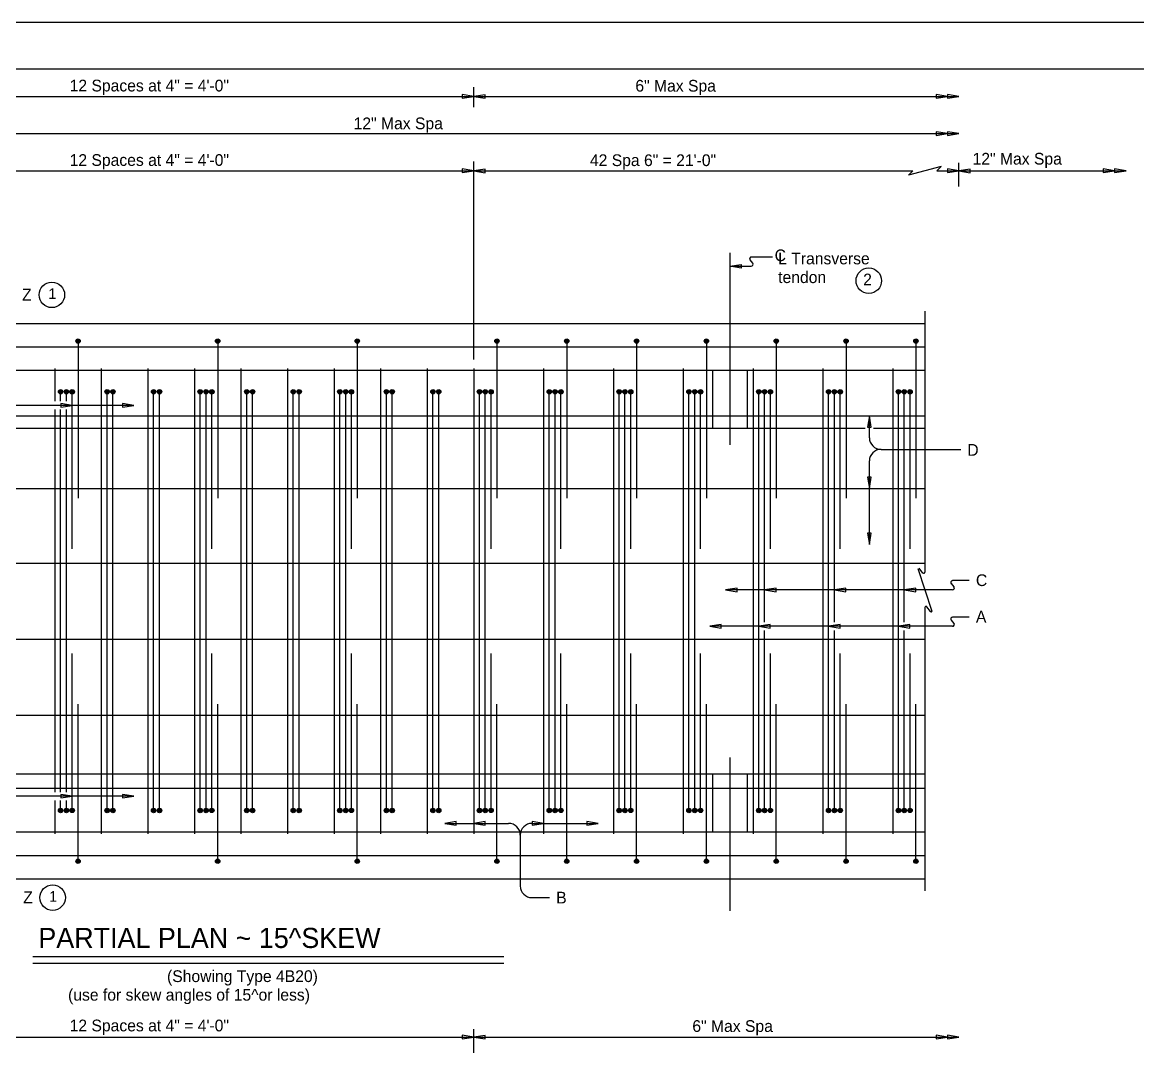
# Model space of a CAD drawing. Extents: x 1000 to 1069, y 1000 to 1045.
# Drawn here: x 1045.38 to 1057.36, y 1010.93 to 1022 of the extents above; entities that cross this region are included whole.
import ezdxf

# ---------------------------------------------------------------- set-up
doc = ezdxf.new("R2010")
doc.units = 0
doc.layers.add('D_SHEET', color=7, linetype='Continuous')
doc.layers.add('Working Level 1', color=7, linetype='Continuous')

msp = doc.modelspace()

# ---------------------------------------------------------------- linework, layer by layer
at = {"layer": 'D_SHEET'}
for p, q in [((1035, 1022), (1069, 1022)), ((1037, 1021.5), (1068.5, 1021.5))]:
    msp.add_line(p, q, dxfattribs=at)
at = {"layer": 'Working Level 1'}
for p, q in [((1050.23, 1021.088), (1050.23, 1021.303)), ((1042.359, 1021.204), (1055.441, 1021.204)), ((1042.359, 1020.804), (1055.441, 1020.804)), ((1050.23, 1018.377), (1050.23, 1020.503)), ((1055.25, 1020.451), (1054.9, 1020.357)), ((1055.25, 1020.451), (1055.203, 1020.404)), ((1055.441, 1020.237), (1055.441, 1020.49)), ((1042.359, 1020.404), (1054.947, 1020.404)), ((1054.947, 1020.404), (1054.9, 1020.357)), ((1055.203, 1020.404), (1057.237, 1020.404)), ((1052.98, 1019.522), (1052.98, 1017.461)), ((1052.98, 1019.378), (1053.211, 1019.378)), ((1053.227, 1019.411), (1053.198, 1019.446)), ((1053.213, 1019.478), (1053.44, 1019.478)), ((1055.075, 1018.897), (1055.075, 1016.251)), ((1040.704, 1018.763), (1055.075, 1018.763)), ((1045.98, 1018.575), (1045.98, 1016.887)), ((1047.48, 1018.575), (1047.48, 1016.887)), ((1048.979, 1018.575), (1048.979, 1016.887)), ((1050.479, 1018.575), (1050.479, 1016.887)), ((1051.229, 1018.575), (1051.229, 1016.887)), ((1051.979, 1018.575), (1051.979, 1016.887)), ((1052.729, 1018.575), (1052.729, 1016.887)), ((1053.479, 1018.575), (1053.479, 1016.887)), ((1054.229, 1018.575), (1054.229, 1016.887)), ((1054.979, 1018.575), (1054.979, 1016.887)), ((1042.324, 1018.512), (1055.075, 1018.512)), ((1042.391, 1018.262), (1055.075, 1018.262)), ((1045.73, 1018.28), (1045.73, 1017.928)), ((1046.23, 1018.28), (1046.23, 1013.279)), ((1046.73, 1018.28), (1046.73, 1013.279)), ((1047.23, 1018.28), (1047.23, 1013.279)), ((1047.73, 1018.28), (1047.73, 1013.279)), ((1048.23, 1018.28), (1048.23, 1013.279)), ((1048.73, 1018.28), (1048.73, 1013.279)), ((1049.23, 1018.28), (1049.23, 1013.279)), ((1049.73, 1018.28), (1049.73, 1013.279)), ((1050.23, 1018.28), (1050.23, 1013.279)), ((1050.98, 1018.28), (1050.98, 1013.279)), ((1051.73, 1018.28), (1051.73, 1013.279)), ((1052.48, 1018.28), (1052.48, 1013.279)), ((1052.793, 1018.262), (1052.793, 1017.639)), ((1053.168, 1018.262), (1053.168, 1017.639)), ((1053.23, 1018.28), (1053.23, 1013.279)), ((1053.98, 1018.28), (1053.98, 1013.279)), ((1054.73, 1018.28), (1054.73, 1013.279)), ((1045.793, 1017.928), (1045.793, 1018.03)), ((1045.855, 1017.928), (1045.855, 1018.03)), ((1045.917, 1016.342), (1045.917, 1018.029)), ((1046.293, 1013.53), (1046.293, 1018.03)), ((1046.355, 1013.53), (1046.355, 1018.03)), ((1046.792, 1013.53), (1046.792, 1018.03)), ((1046.855, 1013.53), (1046.855, 1018.03)), ((1047.292, 1013.53), (1047.292, 1018.03)), ((1047.355, 1013.53), (1047.355, 1018.03)), ((1047.417, 1016.342), (1047.417, 1018.029)), ((1047.792, 1013.53), (1047.792, 1018.03)), ((1047.855, 1013.53), (1047.855, 1018.03)), ((1048.292, 1013.53), (1048.292, 1018.03)), ((1048.355, 1013.53), (1048.355, 1018.03)), ((1048.792, 1013.53), (1048.792, 1018.03)), ((1048.855, 1013.53), (1048.855, 1018.03)), ((1048.917, 1016.342), (1048.917, 1018.029)), ((1049.292, 1013.53), (1049.292, 1018.03)), ((1049.354, 1013.53), (1049.354, 1018.03)), ((1049.792, 1013.53), (1049.792, 1018.03)), ((1049.854, 1013.53), (1049.854, 1018.03)), ((1050.292, 1013.53), (1050.292, 1018.03)), ((1050.354, 1013.53), (1050.354, 1018.03)), ((1050.417, 1016.342), (1050.417, 1018.029)), ((1051.042, 1013.53), (1051.042, 1018.03)), ((1051.104, 1013.53), (1051.104, 1018.03)), ((1051.167, 1016.342), (1051.167, 1018.029)), ((1051.792, 1013.53), (1051.792, 1018.03)), ((1051.854, 1013.53), (1051.854, 1018.03)), ((1051.917, 1016.342), (1051.917, 1018.029)), ((1052.542, 1013.53), (1052.542, 1018.03)), ((1052.604, 1013.53), (1052.604, 1018.03)), ((1052.667, 1016.342), (1052.667, 1018.029)), ((1053.292, 1013.53), (1053.292, 1018.03)), ((1053.354, 1015.555), (1053.354, 1018.03)), ((1053.417, 1016.342), (1053.417, 1018.029)), ((1054.042, 1013.53), (1054.042, 1018.03)), ((1054.104, 1015.555), (1054.104, 1018.03)), ((1054.167, 1016.342), (1054.167, 1018.029)), ((1054.792, 1013.53), (1054.792, 1018.03)), ((1054.854, 1015.555), (1054.854, 1018.03)), ((1054.917, 1016.342), (1054.917, 1018.029)), ((1046.579, 1017.883), (1045.168, 1017.883)), ((1045.73, 1017.838), (1045.73, 1013.728)), ((1045.793, 1013.728), (1045.793, 1017.838)), ((1045.855, 1013.728), (1045.855, 1017.838)), ((1041.114, 1017.771), (1055.075, 1017.771)), ((1054.48, 1017.536), (1054.48, 1017.771)), ((1044.187, 1017.639), (1054.435, 1017.639)), ((1054.525, 1017.639), (1055.075, 1017.639)), ((1054.605, 1017.411), (1055.463, 1017.411)), ((1054.48, 1016.389), (1054.48, 1017.286)), ((1041.335, 1016.99), (1055.075, 1016.99)), ((1055.075, 1016.251), (1055.075, 1016.09)), ((1041.558, 1016.188), (1055.075, 1016.188)), ((1055.054, 1016.082), (1055.014, 1016.136)), ((1055.001, 1016.129), (1055.075, 1015.901)), ((1055.373, 1015.901), (1052.936, 1015.901)), ((1055.075, 1015.901), (1055.15, 1015.674)), ((1055.358, 1015.968), (1055.388, 1015.933)), ((1055.552, 1016), (1055.374, 1016)), ((1055.075, 1015.714), (1055.075, 1015.625)), ((1055.136, 1015.667), (1055.096, 1015.72)), ((1055.075, 1015.625), (1055.075, 1012.666)), ((1055.358, 1015.576), (1055.388, 1015.541)), ((1055.552, 1015.609), (1055.374, 1015.609)), ((1055.373, 1015.51), (1052.766, 1015.51)), ((1053.354, 1013.53), (1053.354, 1015.464)), ((1054.104, 1013.53), (1054.104, 1015.464)), ((1054.854, 1013.53), (1054.854, 1015.464)), ((1041.769, 1015.371), (1055.075, 1015.371)), ((1045.917, 1013.531), (1045.917, 1015.218)), ((1047.417, 1013.531), (1047.417, 1015.218)), ((1048.917, 1013.531), (1048.917, 1015.218)), ((1050.417, 1013.531), (1050.417, 1015.218)), ((1051.167, 1013.531), (1051.167, 1015.218)), ((1051.917, 1013.531), (1051.917, 1015.218)), ((1052.667, 1013.531), (1052.667, 1015.218)), ((1053.417, 1013.531), (1053.417, 1015.218)), ((1054.167, 1013.531), (1054.167, 1015.218)), ((1054.917, 1013.531), (1054.917, 1015.218)), ((1045.98, 1012.985), (1045.98, 1014.673)), ((1047.48, 1012.985), (1047.48, 1014.673)), ((1048.979, 1012.985), (1048.979, 1014.673)), ((1050.479, 1012.985), (1050.479, 1014.673)), ((1051.229, 1012.985), (1051.229, 1014.673)), ((1051.979, 1012.985), (1051.979, 1014.673)), ((1052.729, 1012.985), (1052.729, 1014.673)), ((1053.479, 1012.985), (1053.479, 1014.673)), ((1054.229, 1012.985), (1054.229, 1014.673)), ((1054.979, 1012.985), (1054.979, 1014.673)), ((1041.98, 1014.553), (1055.075, 1014.553)), ((1052.98, 1014.1), (1052.98, 1012.453)), ((1055.075, 1013.92), (1044.187, 1013.92)), ((1052.793, 1013.92), (1052.793, 1013.297)), ((1053.168, 1013.92), (1053.168, 1013.297)), ((1042.19, 1013.772), (1055.075, 1013.772)), ((1046.579, 1013.683), (1045.168, 1013.683)), ((1045.73, 1013.638), (1045.73, 1013.279)), ((1045.793, 1013.53), (1045.793, 1013.638)), ((1045.855, 1013.53), (1045.855, 1013.638)), ((1049.919, 1013.392), (1050.605, 1013.392)), ((1050.855, 1013.392), (1051.568, 1013.392)), ((1055.075, 1013.297), (1043.721, 1013.297)), ((1050.73, 1013.267), (1050.73, 1012.719)), ((1043.788, 1013.048), (1055.075, 1013.048)), ((1042.302, 1012.797), (1055.075, 1012.797)), ((1050.855, 1012.594), (1051.043, 1012.594)), ((1045.495, 1011.963), (1050.555, 1011.963)), ((1045.495, 1011.89), (1050.555, 1011.89)), ((1050.23, 1010.928), (1050.23, 1011.181)), ((1042.359, 1011.095), (1055.441, 1011.095))]:
    msp.add_line(p, q, dxfattribs=at)
for points in [[(1050.23, 1021.204), (1050.107, 1021.224), (1050.107, 1021.185)], [(1050.23, 1021.204), (1050.352, 1021.184), (1050.352, 1021.222)], [(1055.318, 1021.204), (1055.196, 1021.224), (1055.196, 1021.185)], [(1055.441, 1021.204), (1055.318, 1021.224), (1055.318, 1021.185)], [(1055.318, 1020.804), (1055.196, 1020.824), (1055.196, 1020.785)], [(1055.441, 1020.804), (1055.318, 1020.824), (1055.318, 1020.785)], [(1050.23, 1020.404), (1050.107, 1020.424), (1050.107, 1020.385)], [(1050.23, 1020.404), (1050.352, 1020.384), (1050.352, 1020.422)], [(1055.441, 1020.404), (1055.318, 1020.424), (1055.318, 1020.385)], [(1055.441, 1020.404), (1055.563, 1020.384), (1055.563, 1020.422)], [(1057.114, 1020.404), (1056.992, 1020.424), (1056.992, 1020.386)], [(1057.237, 1020.404), (1057.114, 1020.424), (1057.114, 1020.385)], [(1052.98, 1019.378), (1053.103, 1019.398), (1053.103, 1019.359)], [(1045.917, 1017.883), (1045.795, 1017.903), (1045.795, 1017.864)], [(1046.579, 1017.883), (1046.456, 1017.903), (1046.456, 1017.864)], [(1054.48, 1017.771), (1054.46, 1017.648), (1054.498, 1017.648)], [(1054.48, 1016.99), (1054.5, 1017.113), (1054.461, 1017.113)], [(1054.48, 1016.389), (1054.5, 1016.512), (1054.461, 1016.512)], [(1052.936, 1015.901), (1053.059, 1015.881), (1053.059, 1015.919)], [(1053.354, 1015.901), (1053.477, 1015.881), (1053.477, 1015.919)], [(1054.104, 1015.901), (1054.227, 1015.881), (1054.227, 1015.919)], [(1054.854, 1015.901), (1054.977, 1015.881), (1054.977, 1015.919)], [(1052.766, 1015.51), (1052.889, 1015.49), (1052.889, 1015.528)], [(1053.292, 1015.51), (1053.415, 1015.49), (1053.415, 1015.528)], [(1054.042, 1015.51), (1054.165, 1015.49), (1054.165, 1015.528)], [(1054.792, 1015.51), (1054.915, 1015.49), (1054.915, 1015.528)], [(1045.917, 1013.683), (1045.795, 1013.703), (1045.795, 1013.665)], [(1046.579, 1013.683), (1046.456, 1013.703), (1046.456, 1013.665)], [(1049.919, 1013.392), (1050.041, 1013.372), (1050.041, 1013.411)], [(1050.23, 1013.392), (1050.352, 1013.372), (1050.352, 1013.411)], [(1050.98, 1013.392), (1050.857, 1013.412), (1050.857, 1013.373)], [(1051.568, 1013.392), (1051.446, 1013.412), (1051.446, 1013.373)], [(1050.23, 1011.095), (1050.107, 1011.115), (1050.107, 1011.076)], [(1050.23, 1011.095), (1050.352, 1011.075), (1050.352, 1011.114)], [(1055.318, 1011.095), (1055.196, 1011.115), (1055.196, 1011.076)], [(1055.441, 1011.095), (1055.318, 1011.115), (1055.318, 1011.076)]]:
    msp.add_lwpolyline(points, close=True, dxfattribs=at)
for centre, radius in [((1054.473, 1019.223), 0.137), ((1045.699, 1019.071), 0.137), ((1045.98, 1018.575), 0.0235), ((1045.98, 1018.575), 0.0188), ((1045.98, 1018.575), 0.0141), ((1045.98, 1018.575), 0.00941), ((1045.98, 1018.575), 0.0047), ((1047.48, 1018.575), 0.0235), ((1047.48, 1018.575), 0.0188), ((1047.48, 1018.575), 0.0141), ((1047.48, 1018.575), 0.00941), ((1047.48, 1018.575), 0.0047), ((1048.979, 1018.575), 0.0235), ((1048.979, 1018.575), 0.0188), ((1048.979, 1018.575), 0.0141), ((1048.979, 1018.575), 0.00941), ((1048.979, 1018.575), 0.0047), ((1050.479, 1018.575), 0.0235), ((1050.479, 1018.575), 0.0188), ((1050.479, 1018.575), 0.0141), ((1050.479, 1018.575), 0.00941), ((1050.479, 1018.575), 0.0047), ((1051.229, 1018.575), 0.0235), ((1051.229, 1018.575), 0.0188), ((1051.229, 1018.575), 0.0141), ((1051.229, 1018.575), 0.00941), ((1051.229, 1018.575), 0.0047), ((1051.979, 1018.575), 0.0235), ((1051.979, 1018.575), 0.0188), ((1051.979, 1018.575), 0.0141), ((1051.979, 1018.575), 0.00941), ((1051.979, 1018.575), 0.0047), ((1052.729, 1018.575), 0.0235), ((1052.729, 1018.575), 0.0188), ((1052.729, 1018.575), 0.0141), ((1052.729, 1018.575), 0.00941), ((1052.729, 1018.575), 0.0047), ((1053.479, 1018.575), 0.0235), ((1053.479, 1018.575), 0.0188), ((1053.479, 1018.575), 0.0141), ((1053.479, 1018.575), 0.00941), ((1053.479, 1018.575), 0.0047), ((1054.229, 1018.575), 0.0235), ((1054.229, 1018.575), 0.0188), ((1054.229, 1018.575), 0.0141), ((1054.229, 1018.575), 0.00941), ((1054.229, 1018.575), 0.0047), ((1054.979, 1018.575), 0.0235), ((1054.979, 1018.575), 0.0188), ((1054.979, 1018.575), 0.0141), ((1054.979, 1018.575), 0.00941), ((1054.979, 1018.575), 0.0047), ((1045.793, 1018.03), 0.0235), ((1045.793, 1018.03), 0.0188), ((1045.855, 1018.03), 0.0235), ((1045.855, 1018.03), 0.0188), ((1045.917, 1018.029), 0.0235), ((1045.917, 1018.029), 0.0188), ((1046.293, 1018.03), 0.0235), ((1046.293, 1018.03), 0.0188), ((1046.355, 1018.03), 0.0235), ((1046.355, 1018.03), 0.0188), ((1046.792, 1018.03), 0.0235), ((1046.792, 1018.03), 0.0188), ((1046.855, 1018.03), 0.0235), ((1046.855, 1018.03), 0.0188), ((1047.292, 1018.03), 0.0235), ((1047.292, 1018.03), 0.0188), ((1047.355, 1018.03), 0.0235), ((1047.355, 1018.03), 0.0188), ((1047.417, 1018.029), 0.0235), ((1047.417, 1018.029), 0.0188), ((1047.792, 1018.03), 0.0235), ((1047.792, 1018.03), 0.0188), ((1047.855, 1018.03), 0.0235), ((1047.855, 1018.03), 0.0188), ((1048.292, 1018.03), 0.0235), ((1048.292, 1018.03), 0.0188), ((1048.355, 1018.03), 0.0235), ((1048.355, 1018.03), 0.0188), ((1048.792, 1018.03), 0.0235), ((1048.792, 1018.03), 0.0188), ((1048.855, 1018.03), 0.0235), ((1048.855, 1018.03), 0.0188), ((1048.917, 1018.029), 0.0235), ((1048.917, 1018.029), 0.0188), ((1049.292, 1018.03), 0.0235), ((1049.292, 1018.03), 0.0188), ((1049.354, 1018.03), 0.0235), ((1049.354, 1018.03), 0.0188), ((1049.792, 1018.03), 0.0235), ((1049.792, 1018.03), 0.0188), ((1049.854, 1018.03), 0.0235), ((1049.854, 1018.03), 0.0188), ((1050.292, 1018.03), 0.0235), ((1050.292, 1018.03), 0.0188), ((1050.354, 1018.03), 0.0235), ((1050.354, 1018.03), 0.0188), ((1050.417, 1018.029), 0.0235), ((1050.417, 1018.029), 0.0188), ((1051.042, 1018.03), 0.0235), ((1051.042, 1018.03), 0.0188), ((1051.104, 1018.03), 0.0235), ((1051.104, 1018.03), 0.0188), ((1051.167, 1018.029), 0.0235), ((1051.167, 1018.029), 0.0188), ((1051.792, 1018.03), 0.0235), ((1051.792, 1018.03), 0.0188), ((1051.854, 1018.03), 0.0235), ((1051.854, 1018.03), 0.0188), ((1051.917, 1018.029), 0.0235), ((1051.917, 1018.029), 0.0188), ((1052.542, 1018.03), 0.0235), ((1052.542, 1018.03), 0.0188), ((1052.604, 1018.03), 0.0235), ((1052.604, 1018.03), 0.0188), ((1052.667, 1018.029), 0.0235), ((1052.667, 1018.029), 0.0188), ((1053.292, 1018.03), 0.0235), ((1053.292, 1018.03), 0.0188), ((1053.354, 1018.03), 0.0235), ((1053.354, 1018.03), 0.0188), ((1053.417, 1018.029), 0.0235), ((1053.417, 1018.029), 0.0188), ((1054.042, 1018.03), 0.0235), ((1054.042, 1018.03), 0.0188), ((1054.104, 1018.03), 0.0235), ((1054.104, 1018.03), 0.0188), ((1054.167, 1018.029), 0.0235), ((1054.167, 1018.029), 0.0188), ((1054.792, 1018.03), 0.0235), ((1054.792, 1018.03), 0.0188), ((1054.854, 1018.03), 0.0235), ((1054.854, 1018.03), 0.0188), ((1054.917, 1018.029), 0.0235), ((1054.917, 1018.029), 0.0188), ((1045.793, 1018.03), 0.0141), ((1045.793, 1018.03), 0.00941), ((1045.793, 1018.03), 0.0047), ((1045.855, 1018.03), 0.0141), ((1045.855, 1018.03), 0.00941), ((1045.855, 1018.03), 0.0047), ((1045.917, 1018.029), 0.0141), ((1045.917, 1018.029), 0.00941), ((1045.917, 1018.029), 0.0047), ((1046.293, 1018.03), 0.0141), ((1046.293, 1018.03), 0.00941), ((1046.293, 1018.03), 0.0047), ((1046.355, 1018.03), 0.0141), ((1046.355, 1018.03), 0.00941), ((1046.355, 1018.03), 0.0047), ((1046.792, 1018.03), 0.0141), ((1046.792, 1018.03), 0.00941), ((1046.792, 1018.03), 0.0047), ((1046.855, 1018.03), 0.0141), ((1046.855, 1018.03), 0.00941), ((1046.855, 1018.03), 0.0047), ((1047.292, 1018.03), 0.0141), ((1047.292, 1018.03), 0.00941), ((1047.292, 1018.03), 0.0047), ((1047.355, 1018.03), 0.0141), ((1047.355, 1018.03), 0.00941), ((1047.355, 1018.03), 0.0047), ((1047.417, 1018.029), 0.0141), ((1047.417, 1018.029), 0.00941), ((1047.417, 1018.029), 0.0047), ((1047.792, 1018.03), 0.0141), ((1047.792, 1018.03), 0.00941), ((1047.792, 1018.03), 0.0047), ((1047.855, 1018.03), 0.0141), ((1047.855, 1018.03), 0.00941), ((1047.855, 1018.03), 0.0047), ((1048.292, 1018.03), 0.0141), ((1048.292, 1018.03), 0.00941), ((1048.292, 1018.03), 0.0047), ((1048.355, 1018.03), 0.0141), ((1048.355, 1018.03), 0.00941), ((1048.355, 1018.03), 0.0047), ((1048.792, 1018.03), 0.0141), ((1048.792, 1018.03), 0.00941), ((1048.792, 1018.03), 0.0047), ((1048.855, 1018.03), 0.0141), ((1048.855, 1018.03), 0.00941), ((1048.855, 1018.03), 0.0047), ((1048.917, 1018.029), 0.0141), ((1048.917, 1018.029), 0.00941), ((1048.917, 1018.029), 0.0047), ((1049.292, 1018.03), 0.0141), ((1049.292, 1018.03), 0.00941), ((1049.292, 1018.03), 0.0047), ((1049.354, 1018.03), 0.0141), ((1049.354, 1018.03), 0.00941), ((1049.354, 1018.03), 0.0047), ((1049.792, 1018.03), 0.0141), ((1049.792, 1018.03), 0.00941), ((1049.792, 1018.03), 0.0047), ((1049.854, 1018.03), 0.0141), ((1049.854, 1018.03), 0.00941), ((1049.854, 1018.03), 0.0047), ((1050.292, 1018.03), 0.0141), ((1050.292, 1018.03), 0.00941), ((1050.292, 1018.03), 0.0047), ((1050.354, 1018.03), 0.0141), ((1050.354, 1018.03), 0.00941), ((1050.354, 1018.03), 0.0047), ((1050.417, 1018.029), 0.0141), ((1050.417, 1018.029), 0.00941), ((1050.417, 1018.029), 0.0047), ((1051.042, 1018.03), 0.0141), ((1051.042, 1018.03), 0.00941), ((1051.042, 1018.03), 0.0047), ((1051.104, 1018.03), 0.0141), ((1051.104, 1018.03), 0.00941), ((1051.104, 1018.03), 0.0047), ((1051.167, 1018.029), 0.0141), ((1051.167, 1018.029), 0.00941), ((1051.167, 1018.029), 0.0047), ((1051.792, 1018.03), 0.0141), ((1051.792, 1018.03), 0.00941), ((1051.792, 1018.03), 0.0047), ((1051.854, 1018.03), 0.0141), ((1051.854, 1018.03), 0.00941), ((1051.854, 1018.03), 0.0047), ((1051.917, 1018.029), 0.0141), ((1051.917, 1018.029), 0.00941), ((1051.917, 1018.029), 0.0047), ((1052.542, 1018.03), 0.0141), ((1052.542, 1018.03), 0.00941), ((1052.542, 1018.03), 0.0047), ((1052.604, 1018.03), 0.0141), ((1052.604, 1018.03), 0.00941), ((1052.604, 1018.03), 0.0047), ((1052.667, 1018.029), 0.0141), ((1052.667, 1018.029), 0.00941), ((1052.667, 1018.029), 0.0047), ((1053.292, 1018.03), 0.0141), ((1053.292, 1018.03), 0.00941), ((1053.292, 1018.03), 0.0047), ((1053.354, 1018.03), 0.0141), ((1053.354, 1018.03), 0.00941), ((1053.354, 1018.03), 0.0047), ((1053.417, 1018.029), 0.0141), ((1053.417, 1018.029), 0.00941), ((1053.417, 1018.029), 0.0047), ((1054.042, 1018.03), 0.0141), ((1054.042, 1018.03), 0.00941), ((1054.042, 1018.03), 0.0047), ((1054.104, 1018.03), 0.0141), ((1054.104, 1018.03), 0.00941), ((1054.104, 1018.03), 0.0047), ((1054.167, 1018.029), 0.0141), ((1054.167, 1018.029), 0.00941), ((1054.167, 1018.029), 0.0047), ((1054.792, 1018.03), 0.0141), ((1054.792, 1018.03), 0.00941), ((1054.792, 1018.03), 0.0047), ((1054.854, 1018.03), 0.0141), ((1054.854, 1018.03), 0.00941), ((1054.854, 1018.03), 0.0047), ((1054.917, 1018.029), 0.0141), ((1054.917, 1018.029), 0.00941), ((1054.917, 1018.029), 0.0047), ((1045.793, 1013.53), 0.0235), ((1045.793, 1013.53), 0.0188), ((1045.793, 1013.53), 0.0141), ((1045.793, 1013.53), 0.00941), ((1045.793, 1013.53), 0.0047), ((1045.855, 1013.53), 0.0235), ((1045.855, 1013.53), 0.0188), ((1045.855, 1013.53), 0.0141), ((1045.855, 1013.53), 0.00941), ((1045.855, 1013.53), 0.0047), ((1045.917, 1013.531), 0.0235), ((1045.917, 1013.531), 0.0188), ((1045.917, 1013.531), 0.0141), ((1045.917, 1013.531), 0.00941), ((1045.917, 1013.531), 0.0047), ((1046.293, 1013.53), 0.0235), ((1046.293, 1013.53), 0.0188), ((1046.293, 1013.53), 0.0141), ((1046.293, 1013.53), 0.00941), ((1046.293, 1013.53), 0.0047), ((1046.355, 1013.53), 0.0235), ((1046.355, 1013.53), 0.0188), ((1046.355, 1013.53), 0.0141), ((1046.355, 1013.53), 0.00941), ((1046.355, 1013.53), 0.0047), ((1046.792, 1013.53), 0.0235), ((1046.793, 1013.53), 0.0188), ((1046.793, 1013.53), 0.0141), ((1046.793, 1013.53), 0.00941), ((1046.793, 1013.53), 0.0047), ((1046.855, 1013.53), 0.0235), ((1046.855, 1013.53), 0.0188), ((1046.855, 1013.53), 0.0141), ((1046.855, 1013.53), 0.00941), ((1046.855, 1013.53), 0.0047), ((1047.292, 1013.53), 0.0235), ((1047.292, 1013.53), 0.0188), ((1047.292, 1013.53), 0.0141), ((1047.292, 1013.53), 0.00941), ((1047.292, 1013.53), 0.0047), ((1047.355, 1013.53), 0.0235), ((1047.355, 1013.53), 0.0188), ((1047.355, 1013.53), 0.0141), ((1047.355, 1013.53), 0.00941), ((1047.355, 1013.53), 0.0047), ((1047.417, 1013.531), 0.0235), ((1047.417, 1013.531), 0.0188), ((1047.417, 1013.531), 0.0141), ((1047.417, 1013.531), 0.00941), ((1047.417, 1013.531), 0.0047), ((1047.792, 1013.53), 0.0235), ((1047.792, 1013.53), 0.0188), ((1047.792, 1013.53), 0.0141), ((1047.792, 1013.53), 0.00941), ((1047.792, 1013.53), 0.0047), ((1047.855, 1013.53), 0.0235), ((1047.855, 1013.53), 0.0188), ((1047.855, 1013.53), 0.0141), ((1047.855, 1013.53), 0.00941), ((1047.855, 1013.53), 0.0047), ((1048.292, 1013.53), 0.0235), ((1048.292, 1013.53), 0.0188), ((1048.292, 1013.53), 0.0141), ((1048.292, 1013.53), 0.00941), ((1048.292, 1013.53), 0.0047), ((1048.355, 1013.53), 0.0235), ((1048.355, 1013.53), 0.0188), ((1048.355, 1013.53), 0.0141), ((1048.355, 1013.53), 0.00941), ((1048.355, 1013.53), 0.0047), ((1048.792, 1013.53), 0.0235), ((1048.792, 1013.53), 0.0188), ((1048.792, 1013.53), 0.0141), ((1048.792, 1013.53), 0.00941), ((1048.792, 1013.53), 0.0047), ((1048.855, 1013.53), 0.0235), ((1048.855, 1013.53), 0.0188), ((1048.855, 1013.53), 0.0141), ((1048.855, 1013.53), 0.00941), ((1048.855, 1013.53), 0.0047), ((1048.917, 1013.531), 0.0235), ((1048.917, 1013.531), 0.0188), ((1048.917, 1013.531), 0.0141), ((1048.917, 1013.531), 0.00941), ((1048.917, 1013.531), 0.0047), ((1049.292, 1013.53), 0.0235), ((1049.292, 1013.53), 0.0188), ((1049.292, 1013.53), 0.0141), ((1049.292, 1013.53), 0.00941), ((1049.292, 1013.53), 0.0047), ((1049.354, 1013.53), 0.0235), ((1049.355, 1013.53), 0.0188), ((1049.355, 1013.53), 0.0141), ((1049.355, 1013.53), 0.00941), ((1049.355, 1013.53), 0.0047), ((1049.792, 1013.53), 0.0235), ((1049.792, 1013.53), 0.0188), ((1049.792, 1013.53), 0.0141), ((1049.792, 1013.53), 0.00941), ((1049.792, 1013.53), 0.0047), ((1049.854, 1013.53), 0.0235), ((1049.854, 1013.53), 0.0188), ((1049.854, 1013.53), 0.0141), ((1049.854, 1013.53), 0.00941), ((1049.854, 1013.53), 0.0047), ((1050.292, 1013.53), 0.0235), ((1050.292, 1013.53), 0.0188), ((1050.292, 1013.53), 0.0141), ((1050.292, 1013.53), 0.00941), ((1050.292, 1013.53), 0.0047), ((1050.354, 1013.53), 0.0235), ((1050.354, 1013.53), 0.0188), ((1050.354, 1013.53), 0.0141), ((1050.354, 1013.53), 0.00941), ((1050.354, 1013.53), 0.0047), ((1050.417, 1013.531), 0.0235), ((1050.417, 1013.531), 0.0188), ((1050.417, 1013.531), 0.0141), ((1050.417, 1013.531), 0.00941), ((1050.417, 1013.531), 0.0047), ((1051.042, 1013.53), 0.0235), ((1051.042, 1013.53), 0.0188), ((1051.042, 1013.53), 0.0141), ((1051.042, 1013.53), 0.00941), ((1051.042, 1013.53), 0.0047), ((1051.104, 1013.53), 0.0235), ((1051.104, 1013.53), 0.0188), ((1051.104, 1013.53), 0.0141), ((1051.104, 1013.53), 0.00941), ((1051.104, 1013.53), 0.0047), ((1051.167, 1013.531), 0.0235), ((1051.167, 1013.531), 0.0188), ((1051.167, 1013.531), 0.0141), ((1051.167, 1013.531), 0.00941), ((1051.167, 1013.531), 0.0047), ((1051.792, 1013.53), 0.0235), ((1051.792, 1013.53), 0.0188), ((1051.792, 1013.53), 0.0141), ((1051.792, 1013.53), 0.00941), ((1051.792, 1013.53), 0.0047), ((1051.854, 1013.53), 0.0235), ((1051.854, 1013.53), 0.0188), ((1051.854, 1013.53), 0.0141), ((1051.854, 1013.53), 0.00941), ((1051.854, 1013.53), 0.0047), ((1051.917, 1013.531), 0.0235), ((1051.917, 1013.531), 0.0188), ((1051.917, 1013.531), 0.0141), ((1051.917, 1013.531), 0.00941), ((1051.917, 1013.531), 0.0047), ((1052.542, 1013.53), 0.0235), ((1052.542, 1013.53), 0.0188), ((1052.542, 1013.53), 0.0141), ((1052.542, 1013.53), 0.00941), ((1052.542, 1013.53), 0.0047), ((1052.604, 1013.53), 0.0235), ((1052.604, 1013.53), 0.0188), ((1052.604, 1013.53), 0.0141), ((1052.604, 1013.53), 0.00941), ((1052.604, 1013.53), 0.0047), ((1052.667, 1013.531), 0.0235), ((1052.667, 1013.531), 0.0188), ((1052.667, 1013.531), 0.0141), ((1052.667, 1013.531), 0.00941), ((1052.667, 1013.531), 0.0047), ((1053.292, 1013.53), 0.0235), ((1053.292, 1013.53), 0.0188), ((1053.292, 1013.53), 0.0141), ((1053.292, 1013.53), 0.00941), ((1053.292, 1013.53), 0.0047), ((1053.354, 1013.53), 0.0235), ((1053.354, 1013.53), 0.0188), ((1053.354, 1013.53), 0.0141), ((1053.354, 1013.53), 0.00941), ((1053.354, 1013.53), 0.0047), ((1053.417, 1013.531), 0.0235), ((1053.417, 1013.531), 0.0188), ((1053.417, 1013.531), 0.0141), ((1053.417, 1013.531), 0.00941), ((1053.417, 1013.531), 0.0047), ((1054.042, 1013.53), 0.0235), ((1054.042, 1013.53), 0.0188), ((1054.042, 1013.53), 0.0141), ((1054.042, 1013.53), 0.00941), ((1054.042, 1013.53), 0.0047), ((1054.104, 1013.53), 0.0235), ((1054.104, 1013.53), 0.0188), ((1054.104, 1013.53), 0.0141), ((1054.104, 1013.53), 0.00941), ((1054.104, 1013.53), 0.0047), ((1054.167, 1013.531), 0.0235), ((1054.167, 1013.531), 0.0188), ((1054.167, 1013.531), 0.0141), ((1054.167, 1013.531), 0.00941), ((1054.167, 1013.531), 0.0047), ((1054.792, 1013.53), 0.0235), ((1054.792, 1013.53), 0.0188), ((1054.792, 1013.53), 0.0141), ((1054.792, 1013.53), 0.00941), ((1054.792, 1013.53), 0.0047), ((1054.854, 1013.53), 0.0235), ((1054.854, 1013.53), 0.0188), ((1054.854, 1013.53), 0.0141), ((1054.854, 1013.53), 0.00941), ((1054.854, 1013.53), 0.0047), ((1054.917, 1013.531), 0.0235), ((1054.917, 1013.531), 0.0188), ((1054.917, 1013.531), 0.0141), ((1054.917, 1013.531), 0.00941), ((1054.917, 1013.531), 0.0047), ((1045.98, 1012.985), 0.0235), ((1045.98, 1012.985), 0.0188), ((1045.98, 1012.985), 0.0141), ((1045.98, 1012.985), 0.00941), ((1045.98, 1012.985), 0.0047), ((1047.48, 1012.985), 0.0235), ((1047.48, 1012.985), 0.0188), ((1047.48, 1012.985), 0.0141), ((1047.48, 1012.985), 0.00941), ((1047.48, 1012.985), 0.0047), ((1048.979, 1012.985), 0.0235), ((1048.98, 1012.985), 0.0188), ((1048.98, 1012.985), 0.0141), ((1048.98, 1012.985), 0.00941), ((1048.98, 1012.985), 0.0047), ((1050.479, 1012.985), 0.0235), ((1050.479, 1012.985), 0.0188), ((1050.479, 1012.985), 0.0141), ((1050.479, 1012.985), 0.00941), ((1050.479, 1012.985), 0.0047), ((1051.229, 1012.985), 0.0235), ((1051.229, 1012.985), 0.0188), ((1051.229, 1012.985), 0.0141), ((1051.229, 1012.985), 0.00941), ((1051.229, 1012.985), 0.0047), ((1051.979, 1012.985), 0.0235), ((1051.979, 1012.985), 0.0188), ((1051.979, 1012.985), 0.0141), ((1051.979, 1012.985), 0.00941), ((1051.979, 1012.985), 0.0047), ((1052.729, 1012.985), 0.0235), ((1052.729, 1012.985), 0.0188), ((1052.729, 1012.985), 0.0141), ((1052.729, 1012.985), 0.00941), ((1052.729, 1012.985), 0.0047), ((1053.479, 1012.985), 0.0235), ((1053.479, 1012.985), 0.0188), ((1053.479, 1012.985), 0.0141), ((1053.479, 1012.985), 0.00941), ((1053.479, 1012.985), 0.0047), ((1054.229, 1012.985), 0.0235), ((1054.229, 1012.985), 0.0188), ((1054.229, 1012.985), 0.0141), ((1054.229, 1012.985), 0.00941), ((1054.229, 1012.985), 0.0047), ((1054.979, 1012.985), 0.0235), ((1054.979, 1012.985), 0.0188), ((1054.979, 1012.985), 0.0141), ((1054.979, 1012.985), 0.00941), ((1054.979, 1012.985), 0.0047), ((1045.707, 1012.594), 0.137)]:
    msp.add_circle(centre, radius, dxfattribs=at)
for centre, radius, start, end in [((1053.213, 1019.458), 0.0197, 90, 219.9882), ((1053.211, 1019.398), 0.0197, 270, 39.9623), ((1054.605, 1017.536), 0.125, 180, 270), ((1054.605, 1017.286), 0.125, 90, 180), ((1055.064, 1016.09), 0.0117, 217.4054, 0), ((1055.374, 1015.98), 0.0197, 90, 219.9623), ((1055.373, 1015.92), 0.0197, 270, 39.9882), ((1055.087, 1015.713), 0.0117, 37.2664, 180), ((1055.143, 1015.672), 0.0075, 217.3004, 18.1153), ((1055.374, 1015.589), 0.0197, 90, 219.9623), ((1055.373, 1015.529), 0.0197, 270, 39.9882), ((1050.605, 1013.267), 0.125, 0, 90), ((1050.855, 1013.267), 0.125, 90, 180), ((1050.855, 1012.719), 0.125, 180, 270)]:
    msp.add_arc(centre, radius, start, end, dxfattribs=at)

# ---------------------------------------------------------------- texts
for s, height, p in [('12 Spaces at 4" = 4\'-0"', 0.126, (1045.89, 1021.257)), ('6" Max Spa', 0.126, (1051.966, 1021.255)), ('12" Max Spa', 0.126, (1048.94, 1020.851)), ('12 Spaces at 4" = 4\'-0"', 0.126, (1045.89, 1020.457)), ('42 Spa 6" = 21\'-0"', 0.126, (1051.478, 1020.455)), ('12" Max Spa', 0.126, (1055.588, 1020.471)), ('C', 0.126, (1053.462, 1019.433)), ('L Transverse', 0.126, (1053.5, 1019.399)), ('tendon', 0.126, (1053.5, 1019.198)), ('2', 0.126, (1054.413, 1019.173)), ('Z', 0.126, (1045.379, 1019.01)), ('1', 0.114, (1045.662, 1019.027)), ('D', 0.126, (1055.531, 1017.342)), ('C', 0.126, (1055.624, 1015.942)), ('A', 0.126, (1055.624, 1015.55)), ('Z', 0.126, (1045.391, 1012.534)), ('1', 0.114, (1045.67, 1012.55)), ('B', 0.126, (1051.116, 1012.531)), ('PARTIAL PLAN ~ 15^ SKEW', 0.216, (1045.554, 1012.053)), ('(Showing Type 4B20)', 0.126, (1046.936, 1011.687)), ('(use for skew angles of 15^ or less)', 0.126, (1045.873, 1011.487)), ('12 Spaces at 4" = 4\'-0"', 0.126, (1045.89, 1011.157)), ('6" Max Spa', 0.126, (1052.578, 1011.151))]:
    msp.add_text(s, height=height, dxfattribs=at).set_placement(p)

doc.saveas('drawing.dxf')
